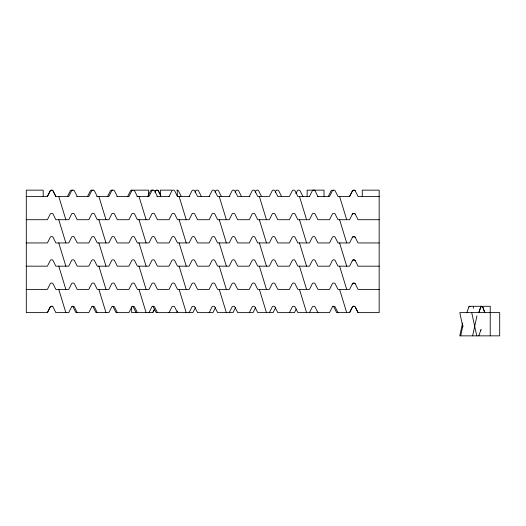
<?xml version="1.0" encoding="UTF-8"?>
<svg xmlns="http://www.w3.org/2000/svg" width="526" height="526" viewBox="0 0 526 526"><rect width="100%" height="100%" fill="white"/><g stroke="black" fill="none" stroke-linecap="round" stroke-linejoin="round"><path stroke-width="0.79" d="M462.551 323.036L459.783 335.851L499.7 335.851L499.7 312.622L459.783 312.622L462.9 327.04M460.684 335.851L462.939 325.436M472.631 335.851L476.964 315.83M466.851 312.622L469.034 306.632L469.652 306.29A3.248 2.295 -90 0 1 470.264 306.336M478.798 335.851L480.797 330.203A1.269 0.894 90 0 1 481.119 329.703A1.269 0.894 -90 0 0 480.797 330.203M26.3 196.481L47.419 196.481L50.233 190.846L51.903 190.149L52.771 190.491L55.861 196.481L68.755 196.481L71.589 190.833A1.269 1.269 0 0 1 72.371 190.195A3.248 3.248 0 0 1 73.252 190.149A1.269 1.269 0 0 1 74.383 190.846L77.204 196.481M67.479 196.481L70.293 190.846A1.269 1.269 0 0 1 71.424 190.149A3.248 3.248 0 0 1 72.305 190.195A1.269 1.269 0 0 1 72.897 190.557M87.54 196.481L90.354 190.846A1.269 1.269 0 0 1 91.485 190.149A3.248 3.248 0 0 1 92.366 190.195A1.269 1.269 0 0 1 92.957 190.557M43.191 196.481L43.191 190.149L26.3 190.149L26.3 312.622L47.419 312.622L50.233 306.987A1.269 1.269 0 0 1 51.364 306.29M107.593 196.481L110.414 190.846A1.269 1.269 0 0 1 111.545 190.149A3.248 3.248 0 0 1 112.426 190.195A1.269 1.269 0 0 1 112.748 190.333M127.654 196.481L130.474 190.846A1.269 1.269 0 0 1 131.605 190.149A3.248 3.248 0 0 1 132.486 190.195A1.269 1.269 0 0 1 133.078 190.557M147.714 196.481L150.535 190.846A1.269 1.269 0 0 1 151.666 190.149A3.248 3.248 0 0 1 152.547 190.195A1.269 1.269 0 0 1 153.138 190.557M195.008 192.26L195.711 190.846A1.269 1.269 0 0 1 196.842 190.149A3.248 3.248 0 0 1 197.723 190.195A1.269 1.269 0 0 1 198.506 190.833L201.34 196.481M131.658 307.02L131.658 312.622L152.77 312.622L154.532 309.104M215.062 192.26L215.765 190.846A1.269 1.269 0 0 1 216.903 190.149A3.248 3.248 0 0 1 217.784 190.195A1.269 1.269 0 0 1 218.566 190.833L221.4 196.481M235.122 192.26L235.832 190.846A1.269 1.269 0 0 1 236.963 190.149A3.248 3.248 0 0 1 237.844 190.195A1.269 1.269 0 0 1 238.626 190.833L241.46 196.481M195.356 307.69L192.891 312.622L177.505 312.622L174.685 306.987A1.269 1.269 0 0 0 173.554 306.29A3.248 3.248 0 0 0 172.673 306.336A1.269 1.269 0 0 0 171.89 306.974L169.056 312.622M255.182 192.26L255.886 190.846A1.269 1.269 0 0 1 257.023 190.149A3.248 3.248 0 0 1 257.898 190.195A1.269 1.269 0 0 1 258.687 190.833L261.521 196.481M215.417 307.69L212.951 312.622L197.566 312.622L194.745 306.987A1.269 1.269 0 0 0 193.614 306.29A3.248 3.248 0 0 0 192.733 306.336A1.269 1.269 0 0 0 191.951 306.974L189.117 312.622M275.243 192.26L275.946 190.846A1.269 1.269 0 0 1 277.084 190.149A3.248 3.248 0 0 1 277.965 190.195A1.269 1.269 0 0 1 278.747 190.833L281.581 196.481M235.477 307.69L233.011 312.622L217.626 312.622L214.805 306.987A1.269 1.269 0 0 0 213.674 306.29A3.248 3.248 0 0 0 212.793 306.336A1.269 1.269 0 0 0 212.011 306.974L209.177 312.622M295.882 193.667L297.289 190.846A1.269 1.269 0 0 1 298.42 190.149A3.248 3.248 0 0 1 299.301 190.195A1.269 1.269 0 0 1 300.083 190.833L302.917 196.481M255.537 307.69L253.072 312.622L237.68 312.622L234.866 306.987A1.269 1.269 0 0 0 233.735 306.29A3.248 3.248 0 0 0 232.854 306.336A1.269 1.269 0 0 0 232.065 306.974L229.237 312.622M328.257 196.481L331.078 190.846L331.781 190.221L333.615 190.491M275.598 307.69L273.132 312.622L257.747 312.622L254.926 306.987A1.269 1.269 0 0 0 253.795 306.29A3.248 3.248 0 0 0 252.914 306.336A1.269 1.269 0 0 0 252.132 306.974L249.298 312.622M317.599 196.481L329.539 196.481L332.366 190.833A1.269 1.269 0 0 1 333.155 190.195A3.248 3.248 0 0 1 334.036 190.149A1.269 1.269 0 0 1 335.167 190.846L337.981 196.481L349.599 196.481L352.413 190.846A1.269 1.269 0 0 1 353.544 190.149A3.248 3.248 0 0 1 354.425 190.195A1.269 1.269 0 0 1 355.214 190.833L358.042 196.481L379.161 196.481M296.23 309.104L294.468 312.622L277.8 312.622L274.986 306.987A1.269 1.269 0 0 0 273.855 306.29A3.248 3.248 0 0 0 272.974 306.336A1.269 1.269 0 0 0 272.185 306.974L269.358 312.622M332.748 306.29A3.248 3.248 0 0 1 333.089 306.336A1.269 1.269 0 0 1 333.872 306.974L336.706 312.622L349.599 312.622L352.413 306.987A1.269 1.269 0 0 1 353.544 306.29M47.419 196.481L50.246 190.833A1.269 1.269 0 0 1 51.035 190.195A3.248 3.248 0 0 1 51.91 190.149A1.269 1.269 0 0 1 53.047 190.846L55.861 196.481M47.419 312.622L50.246 306.974M154.894 192.246L156.294 190.221L158.129 190.491L160.338 194.732M169.056 196.481L171.89 190.833A1.269 1.269 0 0 1 172.673 190.195A3.248 3.248 0 0 1 173.554 190.149A1.269 1.269 0 0 1 174.685 190.846L177.505 196.481L189.794 196.481M189.117 196.481L191.951 190.833A1.269 1.269 0 0 1 192.733 190.195A3.248 3.248 0 0 1 193.614 190.149A1.269 1.269 0 0 1 194.745 190.846L197.566 196.481L209.795 196.481M148.996 312.622L151.83 306.974A1.269 1.269 0 0 1 152.612 306.336A3.248 3.248 0 0 1 153.493 306.29A1.269 1.269 0 0 1 154.624 306.987L157.445 312.622M209.177 196.481L212.011 190.833A1.269 1.269 0 0 1 212.793 190.195A3.248 3.248 0 0 1 213.674 190.149A1.269 1.269 0 0 1 214.805 190.846L217.626 196.481L229.915 196.481M152.77 312.622L154.19 309.801M229.237 196.481L232.065 190.833A1.269 1.269 0 0 1 232.854 190.195A3.248 3.248 0 0 1 233.735 190.149A1.269 1.269 0 0 1 234.866 190.846L237.68 196.481L249.916 196.481M249.298 196.481L252.132 190.833A1.269 1.269 0 0 1 252.914 190.195A3.248 3.248 0 0 1 253.795 190.149A1.269 1.269 0 0 1 254.926 190.846L257.747 196.481L269.358 196.481L272.185 190.833A1.269 1.269 0 0 1 272.974 190.195A3.248 3.248 0 0 1 273.855 190.149A1.269 1.269 0 0 1 274.986 190.846L277.8 196.481L289.418 196.481L292.246 190.833A1.269 1.269 0 0 1 293.035 190.195A3.248 3.248 0 0 1 293.916 190.149A1.269 1.269 0 0 1 295.047 190.846L297.861 196.481L309.577 196.481M309.479 196.481L312.306 190.833A1.269 1.269 0 0 1 313.095 190.195A3.248 3.248 0 0 1 313.969 190.149A1.269 1.269 0 0 1 315.107 190.846L317.921 196.481M289.418 312.622L292.246 306.974A1.269 1.269 0 0 1 293.035 306.336A3.248 3.248 0 0 1 293.916 306.29A1.269 1.269 0 0 1 295.047 306.987L297.861 312.622L329.539 312.622L332.366 306.974A1.269 1.269 0 0 1 333.155 306.336A3.248 3.248 0 0 1 334.036 306.29A1.269 1.269 0 0 1 335.167 306.987L337.981 312.622M349.599 196.481L352.683 190.491L354.517 190.221L355.228 190.846M309.479 312.622L312.306 306.974A1.269 1.269 0 0 1 313.095 306.336A3.248 3.248 0 0 1 313.969 306.29A1.269 1.269 0 0 1 315.107 306.987L317.921 312.622M349.599 312.622L352.427 306.974M352.19 214.536L352.683 213.72L354.09 213.378A1.269 1.269 0 0 1 355.228 214.075L358.042 219.71L379.161 219.71M352.19 237.765L352.683 236.95L354.09 236.601A1.269 1.269 0 0 1 355.228 237.305L358.042 242.94L379.161 242.94M352.19 260.995L352.683 260.179L354.09 259.831A1.269 1.269 0 0 1 355.228 260.534L358.042 266.169L379.161 266.169M352.19 284.224L352.683 283.409L354.09 283.06A1.269 1.269 0 0 1 355.228 283.764L358.042 289.399L379.161 289.399M134.472 190.149L148.549 190.149L148.549 195.679M171.647 190.149L160.384 190.149L160.384 196.481M76.697 196.481L88.815 196.481L91.649 190.833A1.269 1.269 0 0 1 92.431 190.195A3.248 3.248 0 0 1 93.312 190.149A1.269 1.269 0 0 1 94.443 190.846L97.264 196.481M96.751 196.481L108.875 196.481L111.709 190.833A1.269 1.269 0 0 1 112.492 190.195A3.248 3.248 0 0 1 113.373 190.149A1.269 1.269 0 0 1 114.504 190.846L117.324 196.481M116.818 196.481L128.936 196.481L131.77 190.833A1.269 1.269 0 0 1 132.552 190.195A3.248 3.248 0 0 1 133.433 190.149A1.269 1.269 0 0 1 134.564 190.846L137.385 196.481M136.872 196.481L148.996 196.481L151.83 190.833A1.269 1.269 0 0 1 152.612 190.195A3.248 3.248 0 0 1 153.493 190.149A1.269 1.269 0 0 1 154.624 190.846L157.445 196.481M156.866 196.481L169.234 196.481M26.3 219.71L47.419 219.71L50.246 214.062A1.269 1.269 0 0 1 51.035 213.424A3.248 3.248 0 0 1 51.91 213.378A1.269 1.269 0 0 1 53.047 214.075L55.861 219.71L68.755 219.71L71.589 214.062A1.269 1.269 0 0 1 72.371 213.424A3.248 3.248 0 0 1 73.252 213.378A1.269 1.269 0 0 1 74.383 214.075L77.204 219.71L88.815 219.71L91.649 214.062A1.269 1.269 0 0 1 92.431 213.424A3.248 3.248 0 0 1 93.312 213.378A1.269 1.269 0 0 1 94.443 214.075L97.264 219.71L108.875 219.71L111.709 214.062A1.269 1.269 0 0 1 112.492 213.424A3.248 3.248 0 0 1 113.373 213.378A1.269 1.269 0 0 1 114.504 214.075L117.324 219.71L128.936 219.71L131.77 214.062A1.269 1.269 0 0 1 132.552 213.424A3.248 3.248 0 0 1 133.433 213.378A1.269 1.269 0 0 1 134.564 214.075L137.385 219.71L148.996 219.71L151.83 214.062A1.269 1.269 0 0 1 152.612 213.424A3.248 3.248 0 0 1 153.493 213.378A1.269 1.269 0 0 1 154.624 214.075L157.445 219.71L169.056 219.71L171.89 214.062A1.269 1.269 0 0 1 172.673 213.424A3.248 3.248 0 0 1 173.554 213.378A1.269 1.269 0 0 1 174.685 214.075L177.505 219.71L189.117 219.71L191.951 214.062A1.269 1.269 0 0 1 192.733 213.424A3.248 3.248 0 0 1 193.614 213.378A1.269 1.269 0 0 1 194.745 214.075L197.566 219.71L209.177 219.71L212.011 214.062A1.269 1.269 0 0 1 212.793 213.424A3.248 3.248 0 0 1 213.674 213.378A1.269 1.269 0 0 1 214.805 214.075L217.626 219.71L229.237 219.71L232.065 214.062A1.269 1.269 0 0 1 232.854 213.424A3.248 3.248 0 0 1 233.735 213.378A1.269 1.269 0 0 1 234.866 214.075L237.68 219.71L249.298 219.71L252.132 214.062A1.269 1.269 0 0 1 252.914 213.424A3.248 3.248 0 0 1 253.795 213.378A1.269 1.269 0 0 1 254.926 214.075L257.747 219.71L269.358 219.71L272.185 214.062A1.269 1.269 0 0 1 272.974 213.424A3.248 3.248 0 0 1 273.855 213.378A1.269 1.269 0 0 1 274.986 214.075L277.8 219.71L289.418 219.71L292.246 214.062A1.269 1.269 0 0 1 293.035 213.424A3.248 3.248 0 0 1 293.916 213.378A1.269 1.269 0 0 1 295.047 214.075L297.861 219.71L309.479 219.71L312.306 214.062A1.269 1.269 0 0 1 313.095 213.424A3.248 3.248 0 0 1 313.969 213.378A1.269 1.269 0 0 1 315.107 214.075L317.921 219.71L329.539 219.71L332.366 214.062A1.269 1.269 0 0 1 333.155 213.424A3.248 3.248 0 0 1 334.036 213.378A1.269 1.269 0 0 1 335.167 214.075L337.981 219.71L349.599 219.71L352.427 214.062A1.269 1.269 0 0 1 353.557 213.378L355.228 214.075M26.3 242.94L47.419 242.94L50.246 237.292A1.269 1.269 0 0 1 51.035 236.654A3.248 3.248 0 0 1 51.91 236.601A1.269 1.269 0 0 1 53.047 237.305L55.861 242.94L68.755 242.94L71.589 237.292A1.269 1.269 0 0 1 72.371 236.654A3.248 3.248 0 0 1 73.252 236.601A1.269 1.269 0 0 1 74.383 237.305L77.204 242.94L88.815 242.94L91.649 237.292A1.269 1.269 0 0 1 92.431 236.654A3.248 3.248 0 0 1 93.312 236.601A1.269 1.269 0 0 1 94.443 237.305L97.264 242.94L108.875 242.94L111.709 237.292A1.269 1.269 0 0 1 112.492 236.654A3.248 3.248 0 0 1 113.373 236.601A1.269 1.269 0 0 1 114.504 237.305L117.324 242.94L128.936 242.94L131.77 237.292A1.269 1.269 0 0 1 132.552 236.654A3.248 3.248 0 0 1 133.433 236.601A1.269 1.269 0 0 1 134.564 237.305L137.385 242.94L148.996 242.94L151.83 237.292A1.269 1.269 0 0 1 152.612 236.654A3.248 3.248 0 0 1 153.493 236.601A1.269 1.269 0 0 1 154.624 237.305L157.445 242.94L169.056 242.94L171.89 237.292A1.269 1.269 0 0 1 172.673 236.654A3.248 3.248 0 0 1 173.554 236.601A1.269 1.269 0 0 1 174.685 237.305L177.505 242.94L189.117 242.94L191.951 237.292A1.269 1.269 0 0 1 192.733 236.654A3.248 3.248 0 0 1 193.614 236.601A1.269 1.269 0 0 1 194.745 237.305L197.566 242.94L209.177 242.94L212.011 237.292A1.269 1.269 0 0 1 212.793 236.654A3.248 3.248 0 0 1 213.674 236.601A1.269 1.269 0 0 1 214.805 237.305L217.626 242.94L229.237 242.94L232.065 237.292A1.269 1.269 0 0 1 232.854 236.654A3.248 3.248 0 0 1 233.735 236.601A1.269 1.269 0 0 1 234.866 237.305L237.68 242.94L249.298 242.94L252.132 237.292A1.269 1.269 0 0 1 252.914 236.654A3.248 3.248 0 0 1 253.795 236.601A1.269 1.269 0 0 1 254.926 237.305L257.747 242.94L269.358 242.94L272.185 237.292A1.269 1.269 0 0 1 272.974 236.654A3.248 3.248 0 0 1 273.855 236.601A1.269 1.269 0 0 1 274.986 237.305L277.8 242.94L289.418 242.94L292.246 237.292A1.269 1.269 0 0 1 293.035 236.654A3.248 3.248 0 0 1 293.916 236.601A1.269 1.269 0 0 1 295.047 237.305L297.861 242.94L309.479 242.94L312.306 237.292A1.269 1.269 0 0 1 313.095 236.654A3.248 3.248 0 0 1 313.969 236.601A1.269 1.269 0 0 1 315.107 237.305L317.921 242.94L329.539 242.94L332.366 237.292A1.269 1.269 0 0 1 333.155 236.654A3.248 3.248 0 0 1 334.036 236.601A1.269 1.269 0 0 1 335.167 237.305L337.981 242.94L349.599 242.94L352.427 237.292A1.269 1.269 0 0 1 353.557 236.601L355.228 237.305M26.3 266.169L47.419 266.169L50.246 260.521A1.269 1.269 0 0 1 51.035 259.877A3.248 3.248 0 0 1 51.91 259.831A1.269 1.269 0 0 1 53.047 260.534L55.861 266.169L68.755 266.169L71.589 260.521A1.269 1.269 0 0 1 72.371 259.877A3.248 3.248 0 0 1 73.252 259.831A1.269 1.269 0 0 1 74.383 260.534L77.204 266.169L88.815 266.169L91.649 260.521A1.269 1.269 0 0 1 92.431 259.877A3.248 3.248 0 0 1 93.312 259.831A1.269 1.269 0 0 1 94.443 260.534L97.264 266.169L108.875 266.169L111.709 260.521A1.269 1.269 0 0 1 112.492 259.877A3.248 3.248 0 0 1 113.373 259.831A1.269 1.269 0 0 1 114.504 260.534L117.324 266.169L128.936 266.169L131.77 260.521A1.269 1.269 0 0 1 132.552 259.877A3.248 3.248 0 0 1 133.433 259.831A1.269 1.269 0 0 1 134.564 260.534L137.385 266.169L148.996 266.169L151.83 260.521A1.269 1.269 0 0 1 152.612 259.877A3.248 3.248 0 0 1 153.493 259.831A1.269 1.269 0 0 1 154.624 260.534L157.445 266.169L169.056 266.169L171.89 260.521A1.269 1.269 0 0 1 172.673 259.877A3.248 3.248 0 0 1 173.554 259.831A1.269 1.269 0 0 1 174.685 260.534L177.505 266.169L189.117 266.169L191.951 260.521A1.269 1.269 0 0 1 192.733 259.877A3.248 3.248 0 0 1 193.614 259.831A1.269 1.269 0 0 1 194.745 260.534L197.566 266.169L209.177 266.169L212.011 260.521A1.269 1.269 0 0 1 212.793 259.877A3.248 3.248 0 0 1 213.674 259.831A1.269 1.269 0 0 1 214.805 260.534L217.626 266.169L229.237 266.169L232.065 260.521A1.269 1.269 0 0 1 232.854 259.877A3.248 3.248 0 0 1 233.735 259.831A1.269 1.269 0 0 1 234.866 260.534L237.68 266.169L249.298 266.169L252.132 260.521A1.269 1.269 0 0 1 252.914 259.877A3.248 3.248 0 0 1 253.795 259.831A1.269 1.269 0 0 1 254.926 260.534L257.747 266.169L269.358 266.169L272.185 260.521A1.269 1.269 0 0 1 272.974 259.877A3.248 3.248 0 0 1 273.855 259.831A1.269 1.269 0 0 1 274.986 260.534L277.8 266.169L289.418 266.169L292.246 260.521A1.269 1.269 0 0 1 293.035 259.877A3.248 3.248 0 0 1 293.916 259.831A1.269 1.269 0 0 1 295.047 260.534L297.861 266.169L309.479 266.169L312.306 260.521A1.269 1.269 0 0 1 313.095 259.877A3.248 3.248 0 0 1 313.969 259.831A1.269 1.269 0 0 1 315.107 260.534L317.921 266.169L329.539 266.169L332.366 260.521A1.269 1.269 0 0 1 333.155 259.877A3.248 3.248 0 0 1 334.036 259.831A1.269 1.269 0 0 1 335.167 260.534L337.981 266.169L349.599 266.169L352.427 260.521A1.269 1.269 0 0 1 353.557 259.831L355.228 260.534M26.3 289.399L47.419 289.399L50.246 283.751A1.269 1.269 0 0 1 51.035 283.106A3.248 3.248 0 0 1 51.91 283.06A1.269 1.269 0 0 1 53.047 283.764L55.861 289.399L68.755 289.399L71.589 283.751A1.269 1.269 0 0 1 72.371 283.106A3.248 3.248 0 0 1 73.252 283.06A1.269 1.269 0 0 1 74.383 283.764L77.204 289.399L88.815 289.399L91.649 283.751A1.269 1.269 0 0 1 92.431 283.106A3.248 3.248 0 0 1 93.312 283.06A1.269 1.269 0 0 1 94.443 283.764L97.264 289.399L108.875 289.399L111.709 283.751A1.269 1.269 0 0 1 112.492 283.106A3.248 3.248 0 0 1 113.373 283.06A1.269 1.269 0 0 1 114.504 283.764L117.324 289.399L128.936 289.399L131.77 283.751A1.269 1.269 0 0 1 132.552 283.106A3.248 3.248 0 0 1 133.433 283.06A1.269 1.269 0 0 1 134.564 283.764L137.385 289.399L148.996 289.399L151.83 283.751A1.269 1.269 0 0 1 152.612 283.106A3.248 3.248 0 0 1 153.493 283.06A1.269 1.269 0 0 1 154.624 283.764L157.445 289.399L169.056 289.399L171.89 283.751A1.269 1.269 0 0 1 172.673 283.106A3.248 3.248 0 0 1 173.554 283.06A1.269 1.269 0 0 1 174.685 283.764L177.505 289.399L189.117 289.399L191.951 283.751A1.269 1.269 0 0 1 192.733 283.106A3.248 3.248 0 0 1 193.614 283.06A1.269 1.269 0 0 1 194.745 283.764L197.566 289.399L209.177 289.399L212.011 283.751A1.269 1.269 0 0 1 212.793 283.106A3.248 3.248 0 0 1 213.674 283.06A1.269 1.269 0 0 1 214.805 283.764L217.626 289.399L229.237 289.399L232.065 283.751A1.269 1.269 0 0 1 232.854 283.106A3.248 3.248 0 0 1 233.735 283.06A1.269 1.269 0 0 1 234.866 283.764L237.68 289.399L249.298 289.399L252.132 283.751A1.269 1.269 0 0 1 252.914 283.106A3.248 3.248 0 0 1 253.795 283.06A1.269 1.269 0 0 1 254.926 283.764L257.747 289.399L269.358 289.399L272.185 283.751A1.269 1.269 0 0 1 272.974 283.106A3.248 3.248 0 0 1 273.855 283.06A1.269 1.269 0 0 1 274.986 283.764L277.8 289.399L289.418 289.399L292.246 283.751A1.269 1.269 0 0 1 293.035 283.106A3.248 3.248 0 0 1 293.916 283.06A1.269 1.269 0 0 1 295.047 283.764L297.861 289.399L309.479 289.399L312.306 283.751A1.269 1.269 0 0 1 313.095 283.106A3.248 3.248 0 0 1 313.969 283.06A1.269 1.269 0 0 1 315.107 283.764L317.921 289.399L329.539 289.399L332.366 283.751A1.269 1.269 0 0 1 333.155 283.106A3.248 3.248 0 0 1 334.036 283.06A1.269 1.269 0 0 1 335.167 283.764L337.981 289.399L349.599 289.399L352.427 283.751A1.269 1.269 0 0 1 353.557 283.06L355.228 283.764M470.941 306.29L481.592 306.29A3.248 2.295 -90 0 1 482.21 306.336A1.269 0.894 -90 0 1 482.769 306.974L484.768 312.622L482.776 306.987L481.592 306.29A1.269 0.894 -90 0 0 481.349 306.336M483.19 306.29L490.225 306.29L490.225 335.851M354.09 306.29A1.269 1.269 0 0 1 355.228 306.987L358.042 312.622L379.161 312.622L379.161 190.149L362.269 190.149L362.269 196.481M470.329 306.362L469.652 306.29A1.269 0.894 -90 0 0 468.844 306.987M355.228 306.987L358.042 312.622M181.279 196.481L178.445 190.833A1.269 1.269 0 0 0 177.663 190.195A3.248 3.248 0 0 0 176.782 190.149M160.864 195.777L158.398 190.846A1.269 1.269 0 0 0 157.267 190.149A3.248 3.248 0 0 0 156.386 190.195A1.269 1.269 0 0 0 155.604 190.833M137.385 312.622L134.564 306.987A1.269 1.269 0 0 0 133.433 306.29A3.248 3.248 0 0 0 132.552 306.336A1.269 1.269 0 0 0 131.77 306.974L128.936 312.622L116.042 312.622L113.208 306.974A1.269 1.269 0 0 0 112.426 306.336M136.102 312.622L133.269 306.974A1.269 1.269 0 0 0 132.486 306.336A3.248 3.248 0 0 0 132.144 306.29M117.324 312.622L114.504 306.987A1.269 1.269 0 0 0 113.373 306.29A3.248 3.248 0 0 0 112.492 306.336A1.269 1.269 0 0 0 111.709 306.974L108.875 312.622L95.982 312.622L93.155 306.974A1.269 1.269 0 0 0 92.366 306.336A3.248 3.248 0 0 0 92.024 306.29M97.264 312.622L94.443 306.987A1.269 1.269 0 0 0 93.312 306.29A3.248 3.248 0 0 0 92.431 306.336A1.269 1.269 0 0 0 91.649 306.974L88.815 312.622L75.922 312.622L73.088 306.974A1.269 1.269 0 0 0 72.305 306.336A3.248 3.248 0 0 0 71.963 306.29M77.204 312.622L74.383 306.987A1.269 1.269 0 0 0 73.252 306.29A3.248 3.248 0 0 0 72.371 306.336A1.269 1.269 0 0 0 71.589 306.974L68.755 312.622L55.861 312.622L53.034 306.974A1.269 1.269 0 0 0 51.91 306.29M339.599 196.481L346.7 219.71M339.599 219.71L346.7 242.94M339.599 242.94L346.7 266.169M339.599 266.169L346.7 289.399M339.599 289.399L346.7 312.622M299.478 196.481L306.579 219.71M299.478 219.71L306.579 242.94M299.478 242.94L306.579 266.169M299.478 266.169L306.579 289.399M299.478 289.399L306.579 312.622M259.357 196.481L266.458 219.71M259.357 219.71L266.458 242.94M259.357 242.94L266.458 266.169M259.357 266.169L266.458 289.399M259.357 289.399L266.458 312.622M219.237 196.481L226.338 219.71M219.237 219.71L226.338 242.94M219.237 242.94L226.338 266.169M219.237 266.169L226.338 289.399M219.237 289.399L226.338 312.622M179.116 196.481L186.224 219.71M179.116 219.71L186.224 242.94M179.116 242.94L186.224 266.169M179.116 266.169L186.224 289.399M179.116 289.399L186.224 312.622M139.002 196.481L146.103 219.71M139.002 219.71L146.103 242.94M139.002 242.94L146.103 266.169M139.002 266.169L146.103 289.399M139.002 289.399L146.103 312.622M98.881 196.481L105.982 219.71M98.881 219.71L105.982 242.94M98.881 242.94L105.982 266.169M98.881 266.169L105.982 289.399M98.881 289.399L105.982 312.622M58.761 196.481L65.862 219.71M58.761 219.71L65.862 242.94M58.761 242.94L65.862 266.169M58.761 266.169L65.862 289.399M58.761 289.399L65.862 312.622M471.73 312.622L476.747 335.851M473.334 306.29L473.334 308.387M324.036 196.481L324.036 190.149L307.138 190.149L307.138 196.481M177.282 190.149L177.282 196.481M177.282 311.024L177.282 312.622L156.163 312.622L153.329 306.974A1.269 1.269 0 0 0 152.547 306.336A3.248 3.248 0 0 0 152.205 306.29M131.658 190.149L131.658 190.846M353.216 306.336A3.248 3.248 0 0 1 354.432 306.336M51.035 306.336A3.248 3.248 0 0 1 52.252 306.336M480.632 307.447L478.798 312.622L480.79 306.987A1.269 0.894 90 0 1 481.586 306.29L480.632 307.447"/></g></svg>
